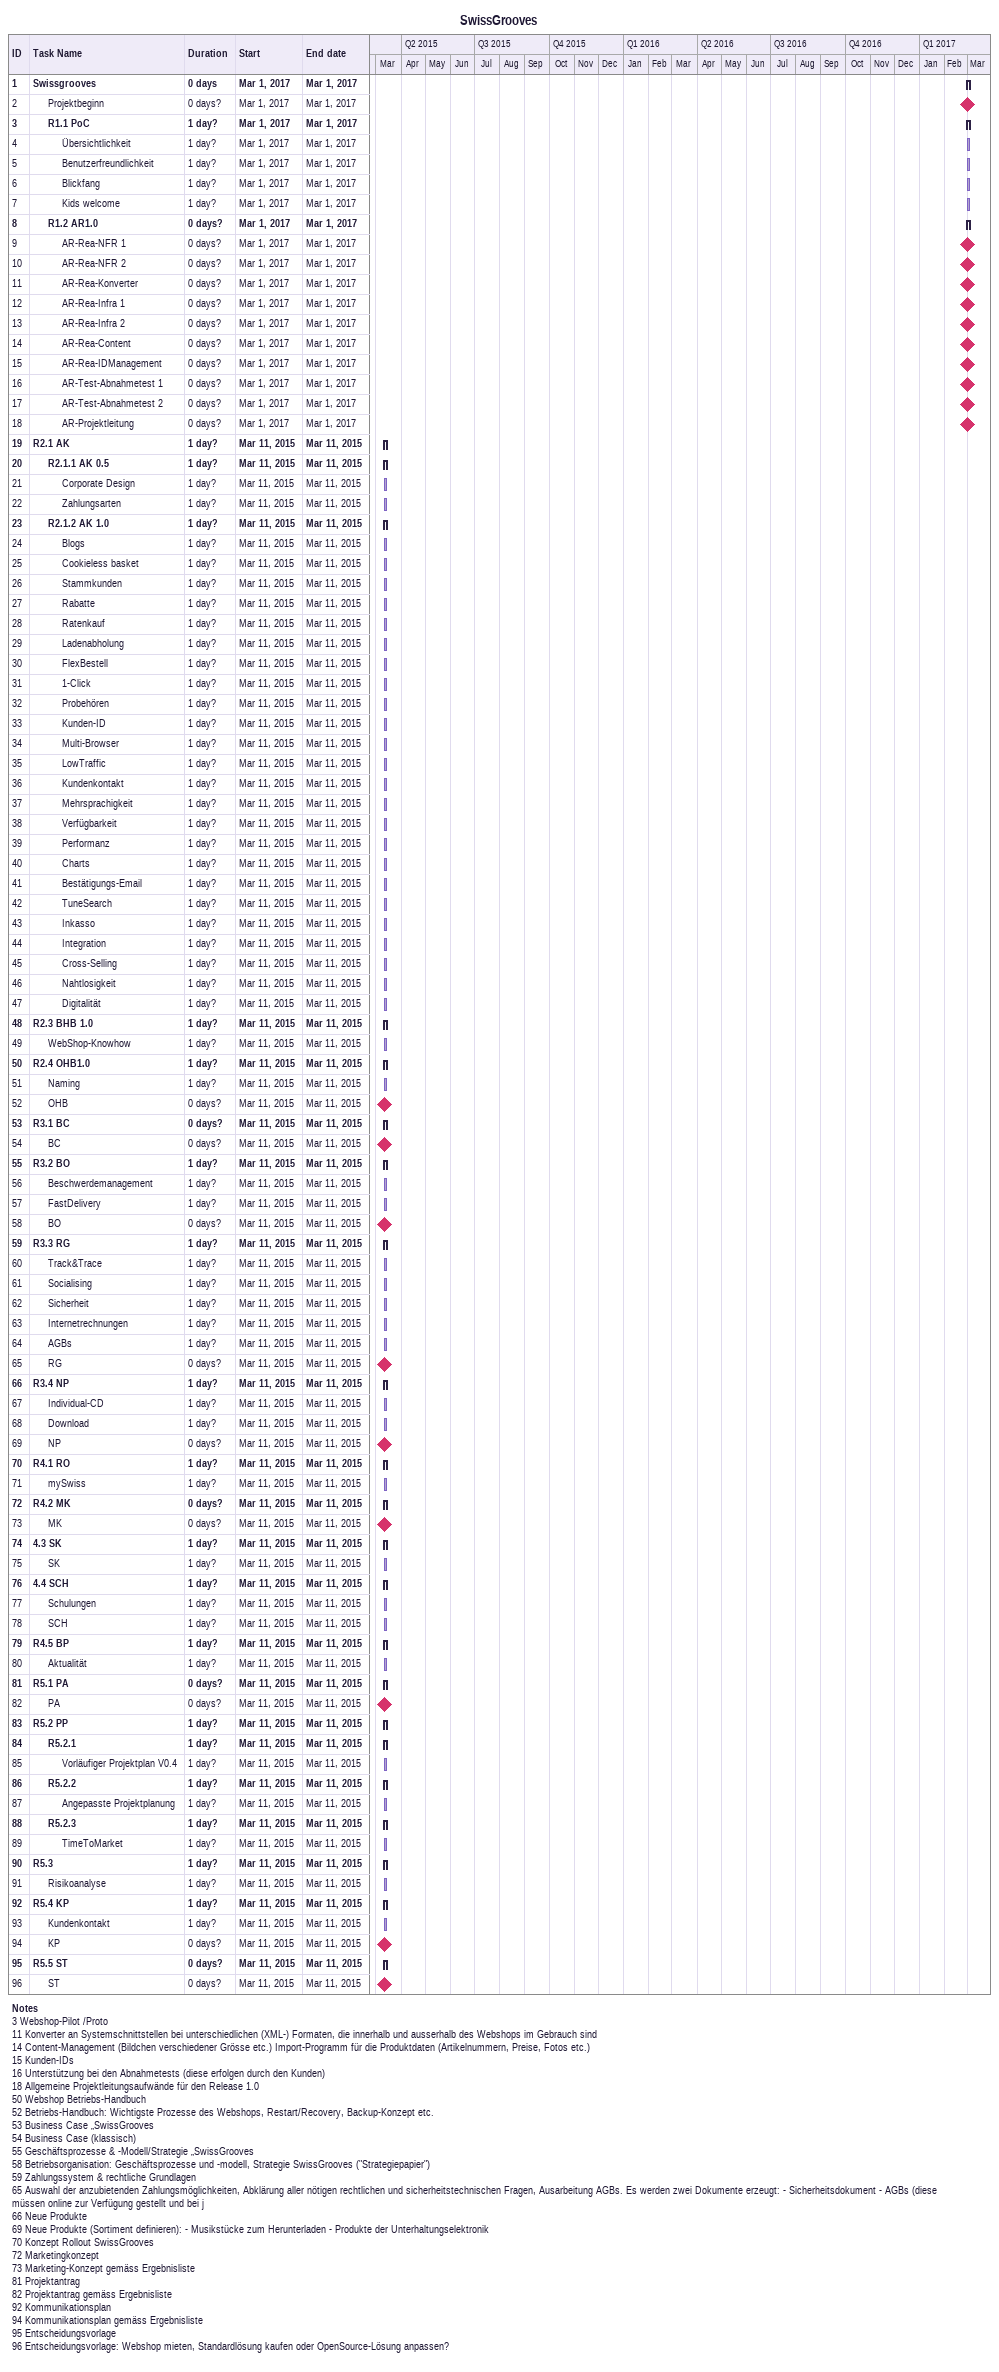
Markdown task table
SwissGrooves

| ID | Level | Task | Duration | Start | Finish |
|---|---|---|---|---|---|
| 1 | 1 | **Swissgrooves** | 0d | 2017-03-01 | 2017-03-01 |
| 2 | 2 | Projektbeginn | 0d? | 2017-03-01 | 2017-03-01 |
| 3 | 2 | **R1.1 PoC** | 1d? | 2017-03-01 | 2017-03-01 |
| 4 | 3 | Übersichtlichkeit | 1d? | 2017-03-01 | 2017-03-01 |
| 5 | 3 | Benutzerfreundlichkeit | 1d? | 2017-03-01 | 2017-03-01 |
| 6 | 3 | Blickfang | 1d? | 2017-03-01 | 2017-03-01 |
| 7 | 3 | Kids welcome | 1d? | 2017-03-01 | 2017-03-01 |
| 8 | 2 | **R1.2 AR1.0** | 0d? | 2017-03-01 | 2017-03-01 |
| 9 | 3 | AR-Rea-NFR 1 | 0d? | 2017-03-01 | 2017-03-01 |
| 10 | 3 | AR-Rea-NFR 2 | 0d? | 2017-03-01 | 2017-03-01 |
| 11 | 3 | AR-Rea-Konverter | 0d? | 2017-03-01 | 2017-03-01 |
| 12 | 3 | AR-Rea-Infra 1 | 0d? | 2017-03-01 | 2017-03-01 |
| 13 | 3 | AR-Rea-Infra 2 | 0d? | 2017-03-01 | 2017-03-01 |
| 14 | 3 | AR-Rea-Content | 0d? | 2017-03-01 | 2017-03-01 |
| 15 | 3 | AR-Rea-IDManagement | 0d? | 2017-03-01 | 2017-03-01 |
| 16 | 3 | AR-Test-Abnahmetest 1 | 0d? | 2017-03-01 | 2017-03-01 |
| 17 | 3 | AR-Test-Abnahmetest 2 | 0d? | 2017-03-01 | 2017-03-01 |
| 18 | 3 | AR-Projektleitung | 0d? | 2017-03-01 | 2017-03-01 |
| 19 | 1 | **R2.1 AK** | 1d? | 2015-03-11 | 2015-03-11 |
| 20 | 2 | **R2.1.1 AK 0.5** | 1d? | 2015-03-11 | 2015-03-11 |
| 21 | 3 | Corporate Design | 1d? | 2015-03-11 | 2015-03-11 |
| 22 | 3 | Zahlungsarten | 1d? | 2015-03-11 | 2015-03-11 |
| 23 | 2 | **R2.1.2 AK 1.0** | 1d? | 2015-03-11 | 2015-03-11 |
| 24 | 3 | Blogs | 1d? | 2015-03-11 | 2015-03-11 |
| 25 | 3 | Cookieless basket | 1d? | 2015-03-11 | 2015-03-11 |
| 26 | 3 | Stammkunden | 1d? | 2015-03-11 | 2015-03-11 |
| 27 | 3 | Rabatte | 1d? | 2015-03-11 | 2015-03-11 |
| 28 | 3 | Ratenkauf | 1d? | 2015-03-11 | 2015-03-11 |
| 29 | 3 | Ladenabholung | 1d? | 2015-03-11 | 2015-03-11 |
| 30 | 3 | FlexBestell | 1d? | 2015-03-11 | 2015-03-11 |
| 31 | 3 | 1-Click | 1d? | 2015-03-11 | 2015-03-11 |
| 32 | 3 | Probehören | 1d? | 2015-03-11 | 2015-03-11 |
| 33 | 3 | Kunden-ID | 1d? | 2015-03-11 | 2015-03-11 |
| 34 | 3 | Multi-Browser | 1d? | 2015-03-11 | 2015-03-11 |
| 35 | 3 | LowTraffic | 1d? | 2015-03-11 | 2015-03-11 |
| 36 | 3 | Kundenkontakt | 1d? | 2015-03-11 | 2015-03-11 |
| 37 | 3 | Mehrsprachigkeit | 1d? | 2015-03-11 | 2015-03-11 |
| 38 | 3 | Verfügbarkeit | 1d? | 2015-03-11 | 2015-03-11 |
| 39 | 3 | Performanz | 1d? | 2015-03-11 | 2015-03-11 |
| 40 | 3 | Charts | 1d? | 2015-03-11 | 2015-03-11 |
| 41 | 3 | Bestätigungs-Email | 1d? | 2015-03-11 | 2015-03-11 |
| 42 | 3 | TuneSearch | 1d? | 2015-03-11 | 2015-03-11 |
| 43 | 3 | Inkasso | 1d? | 2015-03-11 | 2015-03-11 |
| 44 | 3 | Integration | 1d? | 2015-03-11 | 2015-03-11 |
| 45 | 3 | Cross-Selling | 1d? | 2015-03-11 | 2015-03-11 |
| 46 | 3 | Nahtlosigkeit | 1d? | 2015-03-11 | 2015-03-11 |
| 47 | 3 | Digitalität | 1d? | 2015-03-11 | 2015-03-11 |
| 48 | 1 | **R2.3 BHB 1.0** | 1d? | 2015-03-11 | 2015-03-11 |
| 49 | 2 | WebShop-Knowhow | 1d? | 2015-03-11 | 2015-03-11 |
| 50 | 1 | **R2.4 OHB1.0** | 1d? | 2015-03-11 | 2015-03-11 |
| 51 | 2 | Naming | 1d? | 2015-03-11 | 2015-03-11 |
| 52 | 2 | OHB | 0d? | 2015-03-11 | 2015-03-11 |
| 53 | 1 | **R3.1 BC** | 0d? | 2015-03-11 | 2015-03-11 |
| 54 | 2 | BC | 0d? | 2015-03-11 | 2015-03-11 |
| 55 | 1 | **R3.2 BO** | 1d? | 2015-03-11 | 2015-03-11 |
| 56 | 2 | Beschwerdemanagement | 1d? | 2015-03-11 | 2015-03-11 |
| 57 | 2 | FastDelivery | 1d? | 2015-03-11 | 2015-03-11 |
| 58 | 2 | BO | 0d? | 2015-03-11 | 2015-03-11 |
| 59 | 1 | **R3.3 RG** | 1d? | 2015-03-11 | 2015-03-11 |
| 60 | 2 | Track&Trace | 1d? | 2015-03-11 | 2015-03-11 |
| 61 | 2 | Socialising | 1d? | 2015-03-11 | 2015-03-11 |
| 62 | 2 | Sicherheit | 1d? | 2015-03-11 | 2015-03-11 |
| 63 | 2 | Internetrechnungen | 1d? | 2015-03-11 | 2015-03-11 |
| 64 | 2 | AGBs | 1d? | 2015-03-11 | 2015-03-11 |
| 65 | 2 | RG | 0d? | 2015-03-11 | 2015-03-11 |
| 66 | 1 | **R3.4 NP** | 1d? | 2015-03-11 | 2015-03-11 |
| 67 | 2 | Individual-CD | 1d? | 2015-03-11 | 2015-03-11 |
| 68 | 2 | Download | 1d? | 2015-03-11 | 2015-03-11 |
| 69 | 2 | NP | 0d? | 2015-03-11 | 2015-03-11 |
| 70 | 1 | **R4.1 RO** | 1d? | 2015-03-11 | 2015-03-11 |
| 71 | 2 | mySwiss | 1d? | 2015-03-11 | 2015-03-11 |
| 72 | 1 | **R4.2 MK** | 0d? | 2015-03-11 | 2015-03-11 |
| 73 | 2 | MK | 0d? | 2015-03-11 | 2015-03-11 |
| 74 | 1 | **4.3 SK** | 1d? | 2015-03-11 | 2015-03-11 |
| 75 | 2 | SK | 1d? | 2015-03-11 | 2015-03-11 |
| 76 | 1 | **4.4 SCH** | 1d? | 2015-03-11 | 2015-03-11 |
| 77 | 2 | Schulungen | 1d? | 2015-03-11 | 2015-03-11 |
| 78 | 2 | SCH | 1d? | 2015-03-11 | 2015-03-11 |
| 79 | 1 | **R4.5 BP** | 1d? | 2015-03-11 | 2015-03-11 |
| 80 | 2 | Aktualität | 1d? | 2015-03-11 | 2015-03-11 |
| 81 | 1 | **R5.1 PA** | 0d? | 2015-03-11 | 2015-03-11 |
| 82 | 2 | PA | 0d? | 2015-03-11 | 2015-03-11 |
| 83 | 1 | **R5.2 PP** | 1d? | 2015-03-11 | 2015-03-11 |
| 84 | 2 | **R5.2.1** | 1d? | 2015-03-11 | 2015-03-11 |
| 85 | 3 | Vorläufiger Projektplan V0.4 | 1d? | 2015-03-11 | 2015-03-11 |
| 86 | 2 | **R5.2.2** | 1d? | 2015-03-11 | 2015-03-11 |
| 87 | 3 | Angepasste Projektplanung | 1d? | 2015-03-11 | 2015-03-11 |
| 88 | 2 | **R5.2.3** | 1d? | 2015-03-11 | 2015-03-11 |
| 89 | 3 | TimeToMarket | 1d? | 2015-03-11 | 2015-03-11 |
| 90 | 1 | **R5.3** | 1d? | 2015-03-11 | 2015-03-11 |
| 91 | 2 | Risikoanalyse | 1d? | 2015-03-11 | 2015-03-11 |
| 92 | 1 | **R5.4 KP** | 1d? | 2015-03-11 | 2015-03-11 |
| 93 | 2 | Kundenkontakt | 1d? | 2015-03-11 | 2015-03-11 |
| 94 | 2 | KP | 0d? | 2015-03-11 | 2015-03-11 |
| 95 | 1 | **R5.5 ST** | 0d? | 2015-03-11 | 2015-03-11 |
| 96 | 2 | ST | 0d? | 2015-03-11 | 2015-03-11 |

Notes
- 3: Webshop-Pilot /Proto
- 11: Konverter an Systemschnittstellen bei unterschiedlichen (XML-) Formaten, die innerhalb und ausserhalb des Webshops im Gebrauch sind
- 14: Content-Management (Bildchen verschiedener Grösse etc.) Import-Programm für die Produktdaten (Artikelnummern, Preise, Fotos etc.)
- 15: Kunden-IDs
- 16: Unterstützung bei den Abnahmetests (diese erfolgen durch den Kunden)
- 18: Allgemeine Projektleitungsaufwände für den Release 1.0
- 50: Webshop Betriebs-Handbuch
- 52: Betriebs-Handbuch: Wichtigste Prozesse des Webshops, Restart/Recovery, Backup-Konzept etc.
- 53: Business Case „SwissGrooves
- 54: Business Case (klassisch)
- 55: Geschäftsprozesse & -Modell/Strategie „SwissGrooves
- 58: Betriebsorganisation: Geschäftsprozesse und -modell, Strategie SwissGrooves ("Strategiepapier")
- 59: Zahlungssystem & rechtliche Grundlagen
- 65: Auswahl der anzubietenden Zahlungsmöglichkeiten, Abklärung aller nötigen rechtlichen und sicherheitstechnischen Fragen, Ausarbeitung AGBs. Es werden zwei Dokumente erzeugt: - Sicherheitsdokument - AGBs (diese müssen online zur Verfügung gestellt und bei j
- 66: Neue Produkte
- 69: Neue Produkte (Sortiment definieren): - Musikstücke zum Herunterladen - Produkte der Unterhaltungselektronik
- 70: Konzept Rollout SwissGrooves
- 72: Marketingkonzept
- 73: Marketing-Konzept gemäss Ergebnisliste
- 81: Projektantrag
- 82: Projektantrag gemäss Ergebnisliste
- 92: Kommunikationsplan
- 94: Kommunikationsplan gemäss Ergebnisliste
- 95: Entscheidungsvorlage
- 96: Entscheidungsvorlage: Webshop mieten, Standardlösung kaufen oder OpenSource-Lösung anpassen?
